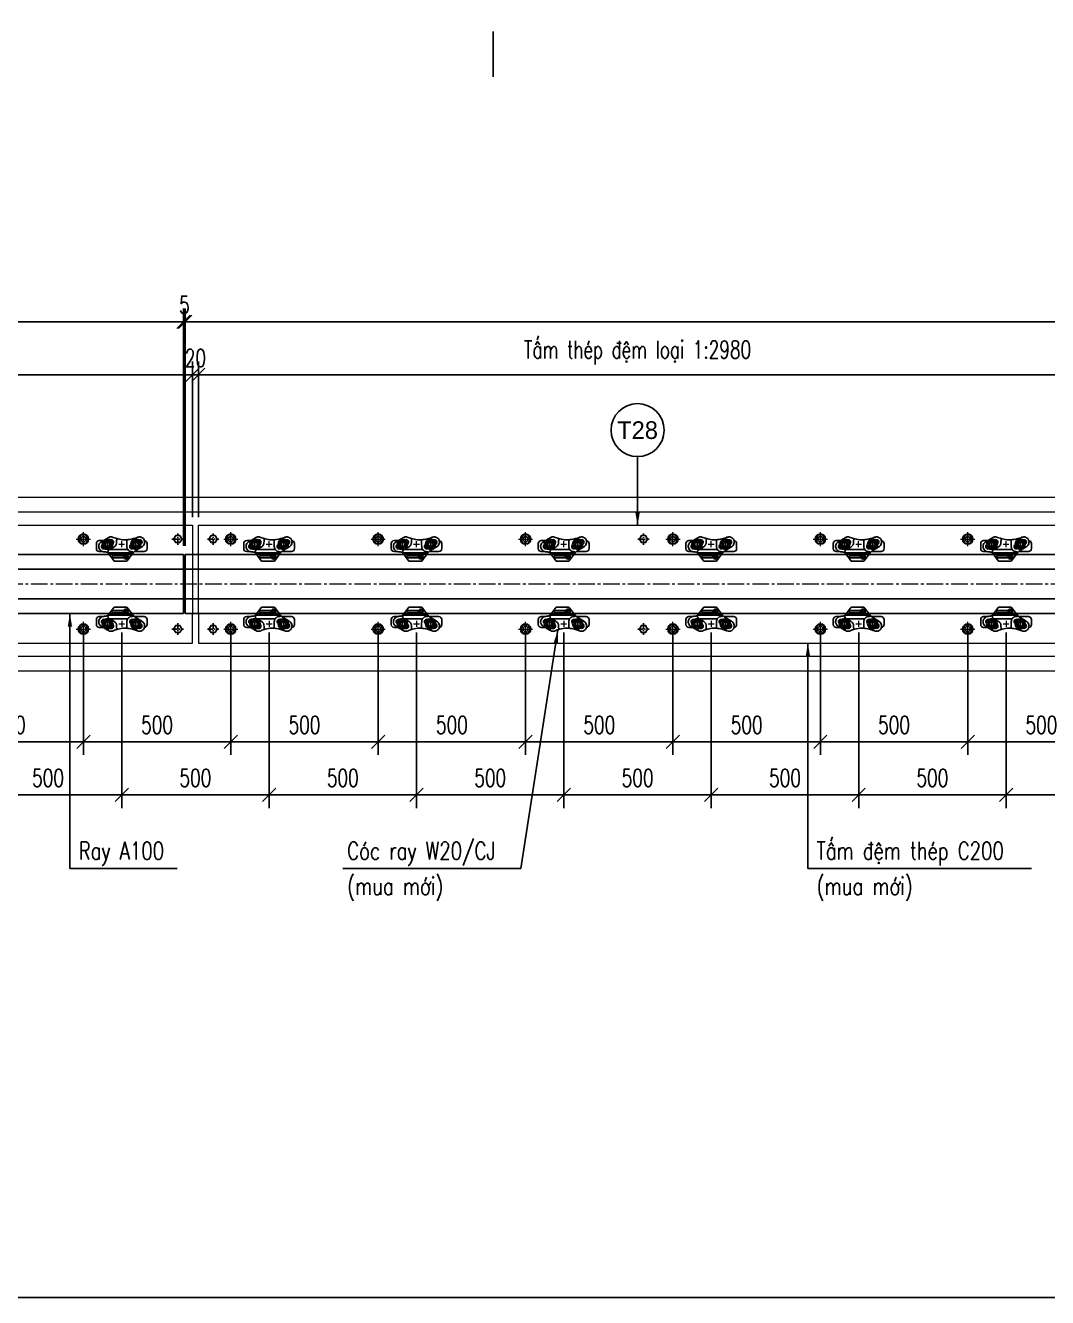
# Model space of a CAD drawing. Header units: millimetres. Extents: x 105795 to 260623, y -660711 to -234400.
# Drawn here: x 215978 to 219445, y -321277 to -316960 of the extents above; entities that cross this region are included whole.
import ezdxf
from ezdxf.enums import TextEntityAlignment as Align

# ---------------------------------------------------------------- set-up
doc = ezdxf.new("R2010")
doc.units = ezdxf.units.MM
doc.header["$LTSCALE"] = 150
doc.header["$MEASUREMENT"] = 0
doc.linetypes.add('CENTER', pattern=[2, 1.25, -0.25, 0.25, -0.25])
doc.linetypes.add('CENTER2', pattern=[1.125, 0.75, -0.125, 0.125, -0.125])
doc.layers.get('Defpoints').update_dxf_attribs({"color": 255})
for name, color, linetype in [('Bulong chinh cao do', 7, 'Continuous'), ('GhichuLytrinh', 2, 'Continuous'), ('PART', 3, 'Continuous'), ('Ray moi', 1, 'Continuous'), ('T-Dim', 8, 'Continuous'), ('T-Hatch', 8, 'Continuous'), ('T-Thay', 3, 'Continuous'), ('T-Truc', 13, 'CENTER2'), ('Tam thep dem', 2, 'Continuous'), ('TEXT', 4, 'Continuous')]:
    doc.layers.add(name, color=color, linetype=linetype)
doc.styles.add('HOA', font='VHAVAN.TTF', dxfattribs={"width": 0.85})
doc.styles.add('THUONG', font='vnsimple.shx', dxfattribs={"width": 0.75})
doc.styles.add('vnsimple', font='vnsimple.shx', dxfattribs={"width": 0.7})
doc.dimstyles.new('30L', dxfattribs={"dimscale": 300, "dimtxt": 0.2, "dimasz": 0.15, "dimexe": 0.15, "dimexo": 0.1, "dimgap": 0.09, "dimtad": 1, "dimdsep": 46, "dimtxsty": 'vnsimple', "dimblk": 'OBLIQUE', "dimcen": 0.09, "dimdle": 0.1, "dimclrd": 256, "dimclre": 256, "dimclrt": 3, "dimadec": 0, "dimazin": 0, "dimtfac": 1, "dimtix": 1, "dimtmove": 1, "dimatfit": 3, "dimfxl": 1, "dimtolj": 1, "dimtzin": 0, "dimarcsym": 0})

# ---------------------------------------------------------------- blocks, each defined once
blk = doc.blocks.new('Bulong M16 chinh cao do')
at = {"layer": 'Bulong chinh cao do', "lineweight": -3}
blk.add_lwpolyline([(-13.9, 0), (-6.9, -12), (6.9, -12), (13.9, 0), (6.9, 12), (-6.9, 12)], close=True, dxfattribs=at)
at = {"layer": 'T-Truc', "color": 250, "linetype": 'CENTER', "lineweight": -3, "ltscale": 0.1}
for p, q in [((-19.4, 0), (19.4, 0)), ((0, -19.4), (0, 19.4))]:
    blk.add_line(p, q, dxfattribs=at)
blk = doc.blocks.new('BU LONG')
at = {"layer": 'PART', "color": 2, "linetype": 'ByBlock', "lineweight": 9, "ltscale": 0.1}
for p, q in [((587063.7, -184968.2), (587063.7, -184920.2)), ((587039.7, -184944.2), (587087.7, -184944.2))]:
    blk.add_line(p, q, dxfattribs=at)
at = {"layer": 'PART', "color": 8, "linetype": 'Continuous'}
blk.add_lwpolyline([(587055.4, -184929.8), (587047.1, -184944.2), (587055.4, -184958.6), (587072.1, -184958.6), (587080.4, -184944.2), (587072.1, -184929.8)], close=True, dxfattribs=at)
at = {"layer": 'PART', "color": 2, "linetype": 'Continuous'}
for radius in [17.6, 8.8]:
    blk.add_circle((587063.7, -184944.2), radius, dxfattribs=at)
blk = doc.blocks.new('coc1')
at = {"layer": 'T-Dim', "color": 250}
for p, q in [((252126.1, -30948.7), (252141.5, -30948.7)), ((252151.5, -30976.2), (252151.5, -31038.5)), ((252171.9, -30984.6), (252171.2, -30984.6)), ((252171.2, -30984.6), (252171.3, -30985.4)), ((252172.9, -31027.2), (252172.9, -30993.4)), ((252174.9, -30991.4), (252177.5, -30991.4)), ((252177.5, -30983), (252175.9, -30983)), ((252175.9, -30983), (252175.9, -30984.6)), ((252175.9, -30985.9), (252175.9, -30987.5)), ((252177.5, -30987.5), (252175.9, -30987.5)), ((252177.8, -30983.6), (252177.8, -30984.6)), ((252177.8, -30986.9), (252177.8, -30985.9)), ((252178.3, -30984.6), (252178.4, -30984.6)), ((252179.5, -30993.4), (252179.5, -31027.2)), ((252181.8, -30986.4), (252181.8, -30984)), ((252174.9, -31029.2), (252177.5, -31029.2)), ((252126.3, -31045.1), (252141.7, -31045.1))]:
    blk.add_line(p, q, dxfattribs=at)
at = {"layer": 'T-Dim', "color": 8}
for p, q in [((252148.7, -30911), (252131.7, -30911)), ((252158.7, -30953.7), (252158.7, -30921)), ((252163.3, -30958.5), (252191, -30979.2)), ((252191, -30979.2), (252191, -31022.5)), ((252191, -31022.5), (252163.3, -31043.3)), ((252121.7, -31059.7), (252121.7, -31073)), ((252158.7, -31073), (252158.7, -31062.1)), ((252131.7, -31083), (252148.7, -31083))]:
    blk.add_line(p, q, dxfattribs=at)
at = {"layer": 'T-Dim', "color": 250}
for points in [[(252147.6, -30948.5), (252140.6, -30936.7), (252126.7, -30936.8), (252120, -30948.9), (252127.1, -30960.8), (252140.9, -30960.6)], [(252147.9, -31044.8), (252140.8, -31033), (252127, -31033.1), (252120.2, -31045.2), (252127.3, -31057.1), (252141.1, -31056.9)]]:
    blk.add_lwpolyline(points, close=True, dxfattribs=at)
blk.add_lwpolyline([(252172.3, -30985.9), (252171.8, -30985.9, -0.402189), (252171.3, -30985.4, -0.402189)], format="xyb", dxfattribs=at)
for points in [[(252171.8, -30984.6), (252171.9, -30984.6)], [(252178.3, -30985.9), (252172.3, -30985.9)], [(252174.6, -30984.6), (252178.3, -30984.6)], [(252178.1, -30984.6), (252179.1, -30984.6)], [(252179.1, -30985.9), (252178.3, -30985.9)]]:
    blk.add_lwpolyline(points, dxfattribs=at)
for centre, radius in [((252133.8, -30949.1), 17.5), ((252133.8, -30948.7), 12), ((252133.8, -30948.7), 8.21), ((252133.8, -30948.7), 7.72), ((252176.2, -30982.5), 7.99), ((252134, -31045.1), 17.7), ((252134, -31045.1), 12), ((252134, -31045.1), 8.58), ((252134, -31045.1), 7.72)]:
    blk.add_circle(centre, radius, dxfattribs=at)
for centre, radius, start, end in [((252126.7, -30936.2), 8.21, 33.8579, 204.33), ((252141.3, -30961.6), 8.21, 217.2187, 24.4659), ((252174.7, -30980.6), 4.86, 309.8531, 235.0368), ((252174.6, -30981), 3.55, 325.9393, 270.8947), ((252174.9, -30993.4), 2, 90, 180), ((252177.5, -30993.4), 2, 0, 90), ((252178.6, -30983.1), 1.56, 288.3305, 324.0231), ((252179, -30987), 1.05, 31.2028, 83.0416), ((252180.9, -30985.2), 1.54, 51.5074, 129.6961), ((252180.9, -30985.2), 1.54, 230.3039, 308.4926), ((252126.6, -31033), 8.58, 40.2477, 202.8953), ((252174.9, -31027.2), 2, 180, 270), ((252177.5, -31027.2), 2, 270, 0), ((252126.6, -31033), 8.58, 243.5906, 244.2653), ((252141.2, -31057), 8.58, 221.8793, 20.5324), ((252141.2, -31057), 8.58, 61.7402, 62.4743)]:
    blk.add_arc(centre, radius, start, end, dxfattribs=at)
at = {"layer": 'T-Dim', "color": 8}
for centre, radius, start, end in [((252131.7, -30921), 10, 90, 172.7502), ((252148.7, -30921), 10, 0, 90), ((252126.6, -31033), 8.58, 358.8777, 359.7675), ((252131.7, -31073), 10, 180, 270), ((252141.2, -31057), 8.58, 179.9374, 180.02), ((252148.7, -31073), 10, 270, 0)]:
    blk.add_arc(centre, radius, start, end, dxfattribs=at)
blk.add_open_spline([(252163.3, -30958.5), (252160.5, -30956.2), (252157.4, -30952.2), (252153.2, -30944.9), (252142, -30926.5), (252136.6, -30921.3), (252129, -30918.9), (252122.3, -30919.2), (252116.3, -30921.6), (252113.2, -30924.9), (252109.9, -30930.5), (252108.9, -30934.1), (252109, -30939.9), (252111.7, -30947.5), (252113.9, -30953.5), (252116, -30959.9), (252117.8, -30970.7), (252118.9, -30980.9), (252119.3, -30990.5), (252118.4, -30998.7), (252116, -31010.1), (252113.9, -31017.1), (252110.2, -31026.3), (252108.6, -31031.1), (252108.6, -31036), (252110, -31039.8), (252119.9, -31056.7), (252121.7, -31059.6), (252124.1, -31064.1), (252128.6, -31071), (252134.1, -31073.9), (252138.8, -31075.4), (252144.9, -31075), (252151.5, -31072.3), (252157.7, -31065.7), (252158.7, -31062.5), (252159.6, -31055.9), (252160.3, -31048.8), (252161.8, -31045.5), (252162.5, -31044.1), (252163.3, -31043.3)], degree=3, knots=[0.587392, 0.587392, 0.587392, 0.587392, 1, 2, 3, 4, 5, 6, 7, 8, 9, 10, 11, 12, 13, 14, 15, 16, 17, 18, 19, 20, 21, 22, 23, 24, 25, 26, 27, 28, 29, 30, 31, 32, 33, 34, 35, 36, 37, 37.680973, 37.680973, 37.680973, 37.680973], dxfattribs=at)
at = {"layer": 'T-Dim', "color": 250}
for points in [[(252163.2, -31042.6), (252163.2, -31038.2), (252163.3, -31005.4), (252163.3, -30985.6), (252163.2, -30962.7), (252163.3, -30959.6), (252163.1, -30959.1), (252162.1, -30958.4), (252161, -30958.3), (252159.8, -30958.4), (252159.3, -30959.4), (252159.2, -30961.2), (252159, -30964), (252158.6, -30966.7), (252158.2, -30968.6), (252157, -30970.9), (252154.7, -30973.5), (252151.8, -30976), (252149.7, -30977.4), (252146.7, -30978.8), (252142.9, -30979.4), (252130.9, -30979.5), (252124.3, -30979.6), (252121.3, -30979.6), (252118.7, -30979.8)], [(252177.8, -30983.6), (252177.8, -30983.2), (252177.7, -30983), (252177.5, -30983)], [(252177.8, -30986.9), (252177.8, -30987.3), (252177.7, -30987.5), (252177.5, -30987.5)], [(252163.2, -31042.6), (252161.8, -31043.7), (252159.6, -31043.5), (252155.8, -31043.3), (252153.2, -31041), (252149.8, -31036.1), (252145.1, -31027.2), (252143.6, -31024.1), (252141.4, -31020.8), (252138.9, -31018.5), (252135.8, -31016.1), (252132.8, -31014.9), (252130.3, -31014.2), (252119.9, -31014.1), (252117.4, -31014.1), (252115.3, -31012.2)]]:
    blk.add_open_spline(points, degree=3, dxfattribs=at)
at = {"layer": 'T-Truc', "color": 250, "lineweight": 9, "ltscale": 30}
for p, q in [((252134, -31007), (252134, -30987)), ((252144, -30997), (252124, -30997))]:
    blk.add_line(p, q, dxfattribs=at)
blk = doc.blocks.new('mnmnbvmnbvmnbmnbbn')
at = {"layer": 'Tam thep dem', "lineweight": 9, "ltscale": 0.5}
for points in [[(0, -300), (0, 0), (2980, 0), (2980, -300)], [(0, -300), (0, -400), (2980, -400), (2980, -300)]]:
    blk.add_lwpolyline(points, dxfattribs=at)
at = {"layer": 'Bulong chinh cao do', "linetype": 'Continuous'}
for p in [(50, -47.5), (1510, -47.5), (2930, -47.5)]:
    blk.add_blockref('Bulong M16 chinh cao do', p, dxfattribs=at)
at = {"layer": 'Bulong chinh cao do', "linetype": 'Continuous', "xscale": -1, "rotation": 180}
for p in [(50, -352.5), (1510, -352.5), (2930, -352.5)]:
    blk.add_blockref('Bulong M16 chinh cao do', p, dxfattribs=at)
at = {"layer": 'PART', "linetype": 'Continuous'}
for p in [(-586953.7, 184896.7), (-586453.7, 184896.7), (-585953.7, 184896.7), (-585453.7, 184896.7), (-584953.7, 184896.7), (-584453.7, 184896.7), (-586953.7, 184591.7), (-586453.7, 184591.7), (-585953.7, 184591.7), (-585453.7, 184591.7), (-584953.7, 184591.7), (-584453.7, 184591.7)]:
    blk.add_blockref('BU LONG', p, dxfattribs=at)
at = {"layer": 'T-Dim', "rotation": 270}
for p in [(31237, 252069), (31737, 252069), (32236.3, 252069, 616), (32737, 252069), (33237, 252069), (33737, 252069)]:
    blk.add_blockref('coc1', p, dxfattribs=at)
at = {"layer": 'T-Dim', "xscale": -1, "rotation": 270}
for p in [(31237, -252469), (31737, -252469), (32236.3, -252469, 616), (32737, -252469), (33237, -252469), (33737, -252469)]:
    blk.add_blockref('coc1', p, dxfattribs=at)
blk = doc.blocks.new('_Oblique')
at = {"color": 0, "linetype": 'ByBlock', "lineweight": -2}
blk.add_line((-0.5, -0.5), (0.5, 0.5), dxfattribs=at)
blk = doc.blocks.new('*D952')
at = {"layer": 'Defpoints', "color": 0, "linetype": 'Continuous', "transparency": 16777216}
for p in [(215674.5, -318996.9), (216174.5, -318996.9), (216174.5, -319390.9)]:
    blk.add_point(p, dxfattribs=at)
at = {"layer": 'T-Dim', "linetype": 'Continuous', "lineweight": -2, "transparency": 16777216}
for p, q in [((215674.5, -319026.9), (215674.5, -319435.9)), ((216174.5, -319026.9), (216174.5, -319435.9)), ((215644.5, -319390.9), (216204.5, -319390.9))]:
    blk.add_line(p, q, dxfattribs=at)
at = {"layer": 'T-Dim', "linetype": 'Continuous', "lineweight": -2, "transparency": 16777216, "xscale": 45, "yscale": 45, "zscale": 45, "rotation": 180}
blk.add_blockref('_Oblique', (215674.5, -319390.9), dxfattribs=at)
at = {"layer": 'T-Dim', "linetype": 'Continuous', "lineweight": -2, "transparency": 16777216, "xscale": 45, "yscale": 45, "zscale": 45}
blk.add_blockref('_Oblique', (216174.5, -319390.9), dxfattribs=at)
at = {"layer": 'T-Dim', "color": 3, "linetype": 'Continuous', "transparency": 16777216, "insert": (215924.5, -319333.9), "char_height": 60, "attachment_point": 5, "style": 'vnsimple'}
blk.add_mtext('\\A1;500', dxfattribs=at)
blk = doc.blocks.new('*D953')
at = {"layer": 'Defpoints', "color": 0, "linetype": 'Continuous', "transparency": 16777216}
for p in [(215804.5, -318990.7), (216304.5, -318990.7), (215804.5, -319570.9)]:
    blk.add_point(p, dxfattribs=at)
at = {"layer": 'T-Dim', "linetype": 'Continuous', "lineweight": -2, "transparency": 16777216}
for p, q in [((215804.5, -319020.7), (215804.5, -319615.9)), ((216304.5, -319020.7), (216304.5, -319615.9)), ((216334.5, -319570.9), (215774.5, -319570.9))]:
    blk.add_line(p, q, dxfattribs=at)
at = {"layer": 'T-Dim', "linetype": 'Continuous', "lineweight": -2, "transparency": 16777216, "xscale": 45, "yscale": 45, "zscale": 45, "rotation": 180}
blk.add_blockref('_Oblique', (215804.5, -319570.9), dxfattribs=at)
at = {"layer": 'T-Dim', "linetype": 'Continuous', "lineweight": -2, "transparency": 16777216, "xscale": 45, "yscale": 45, "zscale": 45}
blk.add_blockref('_Oblique', (216304.5, -319570.9), dxfattribs=at)
at = {"layer": 'T-Dim', "color": 3, "linetype": 'Continuous', "transparency": 16777216, "insert": (216054.5, -319513.9), "char_height": 60, "attachment_point": 5, "style": 'vnsimple'}
blk.add_mtext('\\A1;500', dxfattribs=at)
blk = doc.blocks.new('*D954')
at = {"layer": 'Defpoints', "color": 0, "linetype": 'Continuous', "transparency": 16777216}
for p in [(216174.5, -318996.9), (216674.5, -318996.9), (216674.5, -319390.9)]:
    blk.add_point(p, dxfattribs=at)
at = {"layer": 'T-Dim', "linetype": 'Continuous', "lineweight": -2, "transparency": 16777216}
for p, q in [((216174.5, -319026.9), (216174.5, -319435.9)), ((216674.5, -319026.9), (216674.5, -319435.9)), ((216144.5, -319390.9), (216704.5, -319390.9))]:
    blk.add_line(p, q, dxfattribs=at)
at = {"layer": 'T-Dim', "linetype": 'Continuous', "lineweight": -2, "transparency": 16777216, "xscale": 45, "yscale": 45, "zscale": 45, "rotation": 180}
blk.add_blockref('_Oblique', (216174.5, -319390.9), dxfattribs=at)
at = {"layer": 'T-Dim', "linetype": 'Continuous', "lineweight": -2, "transparency": 16777216, "xscale": 45, "yscale": 45, "zscale": 45}
blk.add_blockref('_Oblique', (216674.5, -319390.9), dxfattribs=at)
at = {"layer": 'T-Dim', "color": 3, "linetype": 'Continuous', "transparency": 16777216, "insert": (216424.5, -319333.9), "char_height": 60, "attachment_point": 5, "style": 'vnsimple'}
blk.add_mtext('\\A1;500', dxfattribs=at)
blk = doc.blocks.new('*D955')
at = {"layer": 'Defpoints', "color": 0, "linetype": 'Continuous', "transparency": 16777216}
for p in [(216304.5, -318990.7), (216804.5, -318990.7), (216304.5, -319570.9)]:
    blk.add_point(p, dxfattribs=at)
at = {"layer": 'T-Dim', "linetype": 'Continuous', "lineweight": -2, "transparency": 16777216}
for p, q in [((216304.5, -319020.7), (216304.5, -319615.9)), ((216804.5, -319020.7), (216804.5, -319615.9)), ((216834.5, -319570.9), (216274.5, -319570.9))]:
    blk.add_line(p, q, dxfattribs=at)
at = {"layer": 'T-Dim', "linetype": 'Continuous', "lineweight": -2, "transparency": 16777216, "xscale": 45, "yscale": 45, "zscale": 45, "rotation": 180}
blk.add_blockref('_Oblique', (216304.5, -319570.9), dxfattribs=at)
at = {"layer": 'T-Dim', "linetype": 'Continuous', "lineweight": -2, "transparency": 16777216, "xscale": 45, "yscale": 45, "zscale": 45}
blk.add_blockref('_Oblique', (216804.5, -319570.9), dxfattribs=at)
at = {"layer": 'T-Dim', "color": 3, "linetype": 'Continuous', "transparency": 16777216, "insert": (216554.5, -319513.9), "char_height": 60, "attachment_point": 5, "style": 'vnsimple'}
blk.add_mtext('\\A1;500', dxfattribs=at)
blk = doc.blocks.new('*D956')
at = {"layer": 'Defpoints', "color": 0, "linetype": 'Continuous', "transparency": 16777216}
for p in [(216674.5, -318996.9), (217174.5, -318996.9), (217174.5, -319390.9)]:
    blk.add_point(p, dxfattribs=at)
at = {"layer": 'T-Dim', "linetype": 'Continuous', "lineweight": -2, "transparency": 16777216}
for p, q in [((216674.5, -319026.9), (216674.5, -319435.9)), ((217174.5, -319026.9), (217174.5, -319435.9)), ((216644.5, -319390.9), (217204.5, -319390.9))]:
    blk.add_line(p, q, dxfattribs=at)
at = {"layer": 'T-Dim', "linetype": 'Continuous', "lineweight": -2, "transparency": 16777216, "xscale": 45, "yscale": 45, "zscale": 45, "rotation": 180}
blk.add_blockref('_Oblique', (216674.5, -319390.9), dxfattribs=at)
at = {"layer": 'T-Dim', "linetype": 'Continuous', "lineweight": -2, "transparency": 16777216, "xscale": 45, "yscale": 45, "zscale": 45}
blk.add_blockref('_Oblique', (217174.5, -319390.9), dxfattribs=at)
at = {"layer": 'T-Dim', "color": 3, "linetype": 'Continuous', "transparency": 16777216, "insert": (216924.5, -319333.9), "char_height": 60, "attachment_point": 5, "style": 'vnsimple'}
blk.add_mtext('\\A1;500', dxfattribs=at)
blk = doc.blocks.new('*D957')
at = {"layer": 'Defpoints', "color": 0, "linetype": 'Continuous', "transparency": 16777216}
for p in [(216804.5, -318990.7), (217304.5, -318990.7), (216804.5, -319570.9)]:
    blk.add_point(p, dxfattribs=at)
at = {"layer": 'T-Dim', "linetype": 'Continuous', "lineweight": -2, "transparency": 16777216}
for p, q in [((216804.5, -319020.7), (216804.5, -319615.9)), ((217304.5, -319020.7), (217304.5, -319615.9)), ((217334.5, -319570.9), (216774.5, -319570.9))]:
    blk.add_line(p, q, dxfattribs=at)
at = {"layer": 'T-Dim', "linetype": 'Continuous', "lineweight": -2, "transparency": 16777216, "xscale": 45, "yscale": 45, "zscale": 45, "rotation": 180}
blk.add_blockref('_Oblique', (216804.5, -319570.9), dxfattribs=at)
at = {"layer": 'T-Dim', "linetype": 'Continuous', "lineweight": -2, "transparency": 16777216, "xscale": 45, "yscale": 45, "zscale": 45}
blk.add_blockref('_Oblique', (217304.5, -319570.9), dxfattribs=at)
at = {"layer": 'T-Dim', "color": 3, "linetype": 'Continuous', "transparency": 16777216, "insert": (217054.5, -319513.9), "char_height": 60, "attachment_point": 5, "style": 'vnsimple'}
blk.add_mtext('\\A1;500', dxfattribs=at)
blk = doc.blocks.new('*D958')
at = {"layer": 'Defpoints', "color": 0, "linetype": 'Continuous', "transparency": 16777216}
for p in [(217174.5, -318996.9), (217674.5, -318996.9), (217674.5, -319390.9)]:
    blk.add_point(p, dxfattribs=at)
at = {"layer": 'T-Dim', "linetype": 'Continuous', "lineweight": -2, "transparency": 16777216}
for p, q in [((217174.5, -319026.9), (217174.5, -319435.9)), ((217674.5, -319026.9), (217674.5, -319435.9)), ((217144.5, -319390.9), (217704.5, -319390.9))]:
    blk.add_line(p, q, dxfattribs=at)
at = {"layer": 'T-Dim', "linetype": 'Continuous', "lineweight": -2, "transparency": 16777216, "xscale": 45, "yscale": 45, "zscale": 45, "rotation": 180}
blk.add_blockref('_Oblique', (217174.5, -319390.9), dxfattribs=at)
at = {"layer": 'T-Dim', "linetype": 'Continuous', "lineweight": -2, "transparency": 16777216, "xscale": 45, "yscale": 45, "zscale": 45}
blk.add_blockref('_Oblique', (217674.5, -319390.9), dxfattribs=at)
at = {"layer": 'T-Dim', "color": 3, "linetype": 'Continuous', "transparency": 16777216, "insert": (217424.5, -319333.9), "char_height": 60, "attachment_point": 5, "style": 'vnsimple'}
blk.add_mtext('\\A1;500', dxfattribs=at)
blk = doc.blocks.new('*D959')
at = {"layer": 'Defpoints', "color": 0, "linetype": 'Continuous', "transparency": 16777216}
for p in [(217304.5, -318990.7), (217804.5, -318990.7), (217304.5, -319570.9)]:
    blk.add_point(p, dxfattribs=at)
at = {"layer": 'T-Dim', "linetype": 'Continuous', "lineweight": -2, "transparency": 16777216}
for p, q in [((217304.5, -319020.7), (217304.5, -319615.9)), ((217804.5, -319020.7), (217804.5, -319615.9)), ((217834.5, -319570.9), (217274.5, -319570.9))]:
    blk.add_line(p, q, dxfattribs=at)
at = {"layer": 'T-Dim', "linetype": 'Continuous', "lineweight": -2, "transparency": 16777216, "xscale": 45, "yscale": 45, "zscale": 45, "rotation": 180}
blk.add_blockref('_Oblique', (217304.5, -319570.9), dxfattribs=at)
at = {"layer": 'T-Dim', "linetype": 'Continuous', "lineweight": -2, "transparency": 16777216, "xscale": 45, "yscale": 45, "zscale": 45}
blk.add_blockref('_Oblique', (217804.5, -319570.9), dxfattribs=at)
at = {"layer": 'T-Dim', "color": 3, "linetype": 'Continuous', "transparency": 16777216, "insert": (217554.5, -319513.9), "char_height": 60, "attachment_point": 5, "style": 'vnsimple'}
blk.add_mtext('\\A1;500', dxfattribs=at)
blk = doc.blocks.new('*D930')
at = {"layer": 'Defpoints', "color": 0, "linetype": 'Continuous', "transparency": 16777216}
for p in [(217674.5, -318996.9), (218174.5, -318996.9), (218174.5, -319390.9)]:
    blk.add_point(p, dxfattribs=at)
at = {"layer": 'T-Dim', "linetype": 'Continuous', "lineweight": -2, "transparency": 16777216}
for p, q in [((217674.5, -319026.9), (217674.5, -319435.9)), ((218174.5, -319026.9), (218174.5, -319435.9)), ((217644.5, -319390.9), (218204.5, -319390.9))]:
    blk.add_line(p, q, dxfattribs=at)
at = {"layer": 'T-Dim', "linetype": 'Continuous', "lineweight": -2, "transparency": 16777216, "xscale": 45, "yscale": 45, "zscale": 45, "rotation": 180}
blk.add_blockref('_Oblique', (217674.5, -319390.9), dxfattribs=at)
at = {"layer": 'T-Dim', "linetype": 'Continuous', "lineweight": -2, "transparency": 16777216, "xscale": 45, "yscale": 45, "zscale": 45}
blk.add_blockref('_Oblique', (218174.5, -319390.9), dxfattribs=at)
at = {"layer": 'T-Dim', "color": 3, "linetype": 'Continuous', "transparency": 16777216, "insert": (217924.5, -319333.9), "char_height": 60, "attachment_point": 5, "style": 'vnsimple'}
blk.add_mtext('\\A1;500', dxfattribs=at)
blk = doc.blocks.new('*D931')
at = {"layer": 'Defpoints', "color": 0, "linetype": 'Continuous', "transparency": 16777216}
for p in [(217804.5, -318990.7), (218304.5, -318990.7), (217804.5, -319570.9)]:
    blk.add_point(p, dxfattribs=at)
at = {"layer": 'T-Dim', "linetype": 'Continuous', "lineweight": -2, "transparency": 16777216}
for p, q in [((217804.5, -319020.7), (217804.5, -319615.9)), ((218304.5, -319020.7), (218304.5, -319615.9)), ((218334.5, -319570.9), (217774.5, -319570.9))]:
    blk.add_line(p, q, dxfattribs=at)
at = {"layer": 'T-Dim', "linetype": 'Continuous', "lineweight": -2, "transparency": 16777216, "xscale": 45, "yscale": 45, "zscale": 45, "rotation": 180}
blk.add_blockref('_Oblique', (217804.5, -319570.9), dxfattribs=at)
at = {"layer": 'T-Dim', "linetype": 'Continuous', "lineweight": -2, "transparency": 16777216, "xscale": 45, "yscale": 45, "zscale": 45}
blk.add_blockref('_Oblique', (218304.5, -319570.9), dxfattribs=at)
at = {"layer": 'T-Dim', "color": 3, "linetype": 'Continuous', "transparency": 16777216, "insert": (218054.5, -319513.9), "char_height": 60, "attachment_point": 5, "style": 'vnsimple'}
blk.add_mtext('\\A1;500', dxfattribs=at)
blk = doc.blocks.new('*D932')
at = {"layer": 'Defpoints', "color": 0, "linetype": 'Continuous', "transparency": 16777216}
for p in [(218174.5, -318996.9), (218674.5, -318996.9), (218674.5, -319390.9)]:
    blk.add_point(p, dxfattribs=at)
at = {"layer": 'T-Dim', "linetype": 'Continuous', "lineweight": -2, "transparency": 16777216}
for p, q in [((218174.5, -319026.9), (218174.5, -319435.9)), ((218674.5, -319026.9), (218674.5, -319435.9)), ((218144.5, -319390.9), (218704.5, -319390.9))]:
    blk.add_line(p, q, dxfattribs=at)
at = {"layer": 'T-Dim', "linetype": 'Continuous', "lineweight": -2, "transparency": 16777216, "xscale": 45, "yscale": 45, "zscale": 45, "rotation": 180}
blk.add_blockref('_Oblique', (218174.5, -319390.9), dxfattribs=at)
at = {"layer": 'T-Dim', "linetype": 'Continuous', "lineweight": -2, "transparency": 16777216, "xscale": 45, "yscale": 45, "zscale": 45}
blk.add_blockref('_Oblique', (218674.5, -319390.9), dxfattribs=at)
at = {"layer": 'T-Dim', "color": 3, "linetype": 'Continuous', "transparency": 16777216, "insert": (218424.5, -319333.9), "char_height": 60, "attachment_point": 5, "style": 'vnsimple'}
blk.add_mtext('\\A1;500', dxfattribs=at)
blk = doc.blocks.new('*D933')
at = {"layer": 'Defpoints', "color": 0, "linetype": 'Continuous', "transparency": 16777216}
for p in [(218304.5, -318990.7), (218804.5, -318990.7), (218304.5, -319570.9)]:
    blk.add_point(p, dxfattribs=at)
at = {"layer": 'T-Dim', "linetype": 'Continuous', "lineweight": -2, "transparency": 16777216}
for p, q in [((218304.5, -319020.7), (218304.5, -319615.9)), ((218804.5, -319020.7), (218804.5, -319615.9)), ((218834.5, -319570.9), (218274.5, -319570.9))]:
    blk.add_line(p, q, dxfattribs=at)
at = {"layer": 'T-Dim', "linetype": 'Continuous', "lineweight": -2, "transparency": 16777216, "xscale": 45, "yscale": 45, "zscale": 45, "rotation": 180}
blk.add_blockref('_Oblique', (218304.5, -319570.9), dxfattribs=at)
at = {"layer": 'T-Dim', "linetype": 'Continuous', "lineweight": -2, "transparency": 16777216, "xscale": 45, "yscale": 45, "zscale": 45}
blk.add_blockref('_Oblique', (218804.5, -319570.9), dxfattribs=at)
at = {"layer": 'T-Dim', "color": 3, "linetype": 'Continuous', "transparency": 16777216, "insert": (218554.5, -319513.9), "char_height": 60, "attachment_point": 5, "style": 'vnsimple'}
blk.add_mtext('\\A1;500', dxfattribs=at)
blk = doc.blocks.new('*D934')
at = {"layer": 'Defpoints', "color": 0, "linetype": 'Continuous', "transparency": 16777216}
for p in [(218674.5, -318996.9), (219174.5, -318996.9), (219174.5, -319390.9)]:
    blk.add_point(p, dxfattribs=at)
at = {"layer": 'T-Dim', "linetype": 'Continuous', "lineweight": -2, "transparency": 16777216}
for p, q in [((218674.5, -319026.9), (218674.5, -319435.9)), ((219174.5, -319026.9), (219174.5, -319435.9)), ((218644.5, -319390.9), (219204.5, -319390.9))]:
    blk.add_line(p, q, dxfattribs=at)
at = {"layer": 'T-Dim', "linetype": 'Continuous', "lineweight": -2, "transparency": 16777216, "xscale": 45, "yscale": 45, "zscale": 45, "rotation": 180}
blk.add_blockref('_Oblique', (218674.5, -319390.9), dxfattribs=at)
at = {"layer": 'T-Dim', "linetype": 'Continuous', "lineweight": -2, "transparency": 16777216, "xscale": 45, "yscale": 45, "zscale": 45}
blk.add_blockref('_Oblique', (219174.5, -319390.9), dxfattribs=at)
at = {"layer": 'T-Dim', "color": 3, "linetype": 'Continuous', "transparency": 16777216, "insert": (218924.5, -319333.9), "char_height": 60, "attachment_point": 5, "style": 'vnsimple'}
blk.add_mtext('\\A1;500', dxfattribs=at)
blk = doc.blocks.new('*D935')
at = {"layer": 'Defpoints', "color": 0, "linetype": 'Continuous', "transparency": 16777216}
for p in [(218804.5, -318990.7), (219304.5, -318990.7), (218804.5, -319570.9)]:
    blk.add_point(p, dxfattribs=at)
at = {"layer": 'T-Dim', "linetype": 'Continuous', "lineweight": -2, "transparency": 16777216}
for p, q in [((218804.5, -319020.7), (218804.5, -319615.9)), ((219304.5, -319020.7), (219304.5, -319615.9)), ((219334.5, -319570.9), (218774.5, -319570.9))]:
    blk.add_line(p, q, dxfattribs=at)
at = {"layer": 'T-Dim', "linetype": 'Continuous', "lineweight": -2, "transparency": 16777216, "xscale": 45, "yscale": 45, "zscale": 45, "rotation": 180}
blk.add_blockref('_Oblique', (218804.5, -319570.9), dxfattribs=at)
at = {"layer": 'T-Dim', "linetype": 'Continuous', "lineweight": -2, "transparency": 16777216, "xscale": 45, "yscale": 45, "zscale": 45}
blk.add_blockref('_Oblique', (219304.5, -319570.9), dxfattribs=at)
at = {"layer": 'T-Dim', "color": 3, "linetype": 'Continuous', "transparency": 16777216, "insert": (219054.5, -319513.9), "char_height": 60, "attachment_point": 5, "style": 'vnsimple'}
blk.add_mtext('\\A1;500', dxfattribs=at)
blk = doc.blocks.new('*D936')
at = {"layer": 'Defpoints', "color": 0, "linetype": 'Continuous', "transparency": 16777216}
for p in [(219174.5, -318996.9), (219674.5, -318996.9), (219674.5, -319390.9)]:
    blk.add_point(p, dxfattribs=at)
at = {"layer": 'T-Dim', "linetype": 'Continuous', "lineweight": -2, "transparency": 16777216}
for p, q in [((219174.5, -319026.9), (219174.5, -319435.9)), ((219674.5, -319026.9), (219674.5, -319435.9)), ((219144.5, -319390.9), (219704.5, -319390.9))]:
    blk.add_line(p, q, dxfattribs=at)
at = {"layer": 'T-Dim', "linetype": 'Continuous', "lineweight": -2, "transparency": 16777216, "xscale": 45, "yscale": 45, "zscale": 45, "rotation": 180}
blk.add_blockref('_Oblique', (219174.5, -319390.9), dxfattribs=at)
at = {"layer": 'T-Dim', "linetype": 'Continuous', "lineweight": -2, "transparency": 16777216, "xscale": 45, "yscale": 45, "zscale": 45}
blk.add_blockref('_Oblique', (219674.5, -319390.9), dxfattribs=at)
at = {"layer": 'T-Dim', "color": 3, "linetype": 'Continuous', "transparency": 16777216, "insert": (219424.5, -319333.9), "char_height": 60, "attachment_point": 5, "style": 'vnsimple'}
blk.add_mtext('\\A1;500', dxfattribs=at)
blk = doc.blocks.new('*D937')
at = {"layer": 'Defpoints', "color": 0, "linetype": 'Continuous', "transparency": 16777216}
for p in [(219304.5, -318990.7), (219804.5, -318990.7), (219304.5, -319570.9)]:
    blk.add_point(p, dxfattribs=at)
at = {"layer": 'T-Dim', "linetype": 'Continuous', "lineweight": -2, "transparency": 16777216}
for p, q in [((219304.5, -319020.7), (219304.5, -319615.9)), ((219804.5, -319020.7), (219804.5, -319615.9)), ((219834.5, -319570.9), (219274.5, -319570.9))]:
    blk.add_line(p, q, dxfattribs=at)
at = {"layer": 'T-Dim', "linetype": 'Continuous', "lineweight": -2, "transparency": 16777216, "xscale": 45, "yscale": 45, "zscale": 45, "rotation": 180}
blk.add_blockref('_Oblique', (219304.5, -319570.9), dxfattribs=at)
at = {"layer": 'T-Dim', "linetype": 'Continuous', "lineweight": -2, "transparency": 16777216, "xscale": 45, "yscale": 45, "zscale": 45}
blk.add_blockref('_Oblique', (219804.5, -319570.9), dxfattribs=at)
at = {"layer": 'T-Dim', "color": 3, "linetype": 'Continuous', "transparency": 16777216, "insert": (219554.5, -319513.9), "char_height": 60, "attachment_point": 5, "style": 'vnsimple'}
blk.add_mtext('\\A1;500', dxfattribs=at)
blk = doc.blocks.new('*D1004')
at = {"layer": 'Defpoints', "color": 0, "transparency": 16777216}
for p in [(216544.5, -318145.8), (213564.5, -318658.5), (216544.5, -318658.5)]:
    blk.add_point(p, dxfattribs=at)
at = {"layer": 'T-Dim', "lineweight": -2, "transparency": 16777216}
for p, q in [((213564.5, -318628.5), (213564.5, -318100.8)), ((216544.5, -318628.5), (216544.5, -318100.8)), ((213534.5, -318145.8), (216574.5, -318145.8))]:
    blk.add_line(p, q, dxfattribs=at)
at = {"layer": 'T-Dim', "lineweight": -2, "transparency": 16777216, "xscale": 45, "yscale": 45, "zscale": 45, "rotation": 180}
blk.add_blockref('_Oblique', (213564.5, -318145.8), dxfattribs=at)
at = {"layer": 'T-Dim', "lineweight": -2, "transparency": 16777216, "xscale": 45, "yscale": 45, "zscale": 45}
blk.add_blockref('_Oblique', (216544.5, -318145.8), dxfattribs=at)
at = {"layer": 'T-Dim', "color": 3, "transparency": 16777216, "insert": (215054.5, -318070.3), "char_height": 60, "attachment_point": 5, "style": 'vnsimple'}
blk.add_mtext('\\A1;TÊm thÐp ®Öm lo¹i 1:2980', dxfattribs=at)
blk = doc.blocks.new('*D1005')
at = {"layer": 'Defpoints', "color": 0, "linetype": 'Continuous', "transparency": 16777216}
for p in [(216564.5, -318145.8), (216544.5, -318655.9), (216564.5, -318655.9)]:
    blk.add_point(p, dxfattribs=at)
at = {"layer": 'T-Dim', "linetype": 'Continuous', "lineweight": -2, "transparency": 16777216}
for p, q in [((216544.5, -318625.9), (216544.5, -318100.8)), ((216564.5, -318625.9), (216564.5, -318100.8)), ((216544.5, -318145.8), (216499.5, -318145.8)), ((216544.5, -318145.8), (216564.5, -318145.8)), ((216564.5, -318145.8), (216609.5, -318145.8))]:
    blk.add_line(p, q, dxfattribs=at)
at = {"layer": 'T-Dim', "linetype": 'Continuous', "lineweight": -2, "transparency": 16777216, "xscale": 45, "yscale": 45, "zscale": 45}
blk.add_blockref('_Oblique', (216544.5, -318145.8), dxfattribs=at)
at = {"layer": 'T-Dim', "linetype": 'Continuous', "lineweight": -2, "transparency": 16777216, "xscale": 45, "yscale": 45, "zscale": 45, "rotation": 180}
blk.add_blockref('_Oblique', (216564.5, -318145.8), dxfattribs=at)
at = {"layer": 'T-Dim', "color": 3, "linetype": 'Continuous', "transparency": 16777216, "insert": (216554.5, -318088.8), "char_height": 60, "attachment_point": 5, "style": 'vnsimple'}
blk.add_mtext('\\A1;20', dxfattribs=at)
blk = doc.blocks.new('*D1006')
at = {"layer": 'Defpoints', "color": 0, "transparency": 16777216}
for p in [(219544.5, -318145.8), (216564.5, -318658.5), (219544.5, -318658.5)]:
    blk.add_point(p, dxfattribs=at)
at = {"layer": 'T-Dim', "lineweight": -2, "transparency": 16777216}
for p, q in [((216564.5, -318628.5), (216564.5, -318100.8)), ((219544.5, -318628.5), (219544.5, -318100.8)), ((216534.5, -318145.8), (219574.5, -318145.8))]:
    blk.add_line(p, q, dxfattribs=at)
at = {"layer": 'T-Dim', "lineweight": -2, "transparency": 16777216, "xscale": 45, "yscale": 45, "zscale": 45, "rotation": 180}
blk.add_blockref('_Oblique', (216564.5, -318145.8), dxfattribs=at)
at = {"layer": 'T-Dim', "lineweight": -2, "transparency": 16777216, "xscale": 45, "yscale": 45, "zscale": 45}
blk.add_blockref('_Oblique', (219544.5, -318145.8), dxfattribs=at)
at = {"layer": 'T-Dim', "color": 3, "transparency": 16777216, "insert": (218054.5, -318070.3), "char_height": 60, "attachment_point": 5, "style": 'vnsimple'}
blk.add_mtext('\\A1;TÊm thÐp ®Öm lo¹i 1:2980', dxfattribs=at)
blk = doc.blocks.new('*D1050')
at = {"layer": 'Defpoints', "color": 0, "transparency": 16777216}
for p in [(216514.5, -317965.8), (204674.5, -318722.5), (216514.5, -318722.5)]:
    blk.add_point(p, dxfattribs=at)
at = {"layer": 'T-Hatch', "lineweight": -2, "transparency": 16777216}
for p, q in [((204674.5, -318692.5), (204674.5, -317920.8)), ((216514.5, -318692.5), (216514.5, -317920.8)), ((204644.5, -317965.8), (216544.5, -317965.8))]:
    blk.add_line(p, q, dxfattribs=at)
at = {"layer": 'T-Hatch', "lineweight": -2, "transparency": 16777216, "xscale": 45, "yscale": 45, "zscale": 45, "rotation": 180}
blk.add_blockref('_Oblique', (204674.5, -317965.8), dxfattribs=at)
at = {"layer": 'T-Hatch', "lineweight": -2, "transparency": 16777216, "xscale": 45, "yscale": 45, "zscale": 45}
blk.add_blockref('_Oblique', (216514.5, -317965.8), dxfattribs=at)
at = {"layer": 'T-Hatch', "color": 3, "transparency": 16777216, "insert": (210594.5, -317893.1), "char_height": 60, "attachment_point": 5, "style": 'vnsimple'}
blk.add_mtext('\\A1;Thanh ray tËn dông l¹i (ray B7):11840', dxfattribs=at)
blk = doc.blocks.new('*D1044')
at = {"layer": 'Defpoints', "color": 0, "transparency": 16777216}
for p in [(228359.5, -317965.8), (216519.5, -318722.5), (228359.5, -318722.5)]:
    blk.add_point(p, dxfattribs=at)
at = {"layer": 'T-Hatch', "lineweight": -2, "transparency": 16777216}
for p, q in [((216519.5, -318692.5), (216519.5, -317920.8)), ((228359.5, -318692.5), (228359.5, -317920.8)), ((216489.5, -317965.8), (228389.5, -317965.8))]:
    blk.add_line(p, q, dxfattribs=at)
at = {"layer": 'T-Hatch', "lineweight": -2, "transparency": 16777216, "xscale": 45, "yscale": 45, "zscale": 45, "rotation": 180}
blk.add_blockref('_Oblique', (216519.5, -317965.8), dxfattribs=at)
at = {"layer": 'T-Hatch', "lineweight": -2, "transparency": 16777216, "xscale": 45, "yscale": 45, "zscale": 45}
blk.add_blockref('_Oblique', (228359.5, -317965.8), dxfattribs=at)
at = {"layer": 'T-Hatch', "color": 3, "transparency": 16777216, "insert": (222439.5, -317893.1), "char_height": 60, "attachment_point": 5, "style": 'vnsimple'}
blk.add_mtext('\\A1;Thanh ray tËn dông l¹i (ray B8):11840', dxfattribs=at)
blk = doc.blocks.new('*D1131')
at = {"layer": 'Defpoints', "color": 0, "linetype": 'Continuous', "transparency": 16777216}
for p in [(216519.5, -317965.8), (216514.5, -318755.9), (216519.5, -318755.9)]:
    blk.add_point(p, dxfattribs=at)
at = {"layer": 'T-Hatch', "linetype": 'Continuous', "lineweight": -2, "transparency": 16777216}
for p, q in [((216514.5, -318725.9), (216514.5, -317920.8)), ((216519.5, -318725.9), (216519.5, -317920.8)), ((216514.5, -317965.8), (216469.5, -317965.8)), ((216514.5, -317965.8), (216519.5, -317965.8)), ((216519.5, -317965.8), (216564.5, -317965.8))]:
    blk.add_line(p, q, dxfattribs=at)
at = {"layer": 'T-Hatch', "linetype": 'Continuous', "lineweight": -2, "transparency": 16777216, "xscale": 45, "yscale": 45, "zscale": 45}
blk.add_blockref('_Oblique', (216514.5, -317965.8), dxfattribs=at)
at = {"layer": 'T-Hatch', "linetype": 'Continuous', "lineweight": -2, "transparency": 16777216, "xscale": 45, "yscale": 45, "zscale": 45, "rotation": 180}
blk.add_blockref('_Oblique', (216519.5, -317965.8), dxfattribs=at)
at = {"layer": 'T-Hatch', "color": 3, "linetype": 'Continuous', "transparency": 16777216, "insert": (216517, -317908.8), "char_height": 60, "attachment_point": 5, "style": 'vnsimple'}
blk.add_mtext('\\A1;5', dxfattribs=at)
blk = doc.blocks.new('Chi dan')
at = {"layer": 'T-Dim'}
blk.add_leader([(0, -245), (0, -10)], dimstyle='30L', override={"dimgap": 0.09, "dimtad": 0}, dxfattribs=at)
blk.add_wipeout([(68.5, 138.4), (60.6, 146.5), (51.8, 153.6), (42.2, 159.5), (31.9, 164.2), (21.1, 167.5), (10, 169.4), (-1.3, 170), (-12.6, 169.1), (-23.7, 166.8), (-34.4, 163.2), (-44.5, 158.2), (-54, 152), (-62.6, 144.7), (-70.2, 136.3), (-76.7, 127.1), (-82, 117.1), (-86, 106.5), (-88.6, 95.5), (-89.9, 84.3), (-89.7, 73), (-88.1, 61.8), (-85.2, 50.9), (-80.9, 40.5), (-75.3, 30.7), (-68.5, 21.6), (-60.6, 13.5), (-51.8, 6.4), (-42.2, 0.5), (-31.9, -4.2), (-21.1, -7.5), (-10, -9.4), (1.3, -10), (12.6, -9.1), (23.7, -6.8), (34.4, -3.2), (44.5, 1.8), (54, 8), (62.6, 15.3), (70.2, 23.7), (76.7, 32.9), (82, 42.9), (86, 53.5), (88.6, 64.5), (89.9, 75.7), (89.7, 87), (88.1, 98.2), (85.2, 109.1), (80.9, 119.5), (75.3, 129.3)]).dxf.layer = 'T-Dim'
blk.add_circle((0, 80), 90, dxfattribs=at)

msp = doc.modelspace()

# ---------------------------------------------------------------- linework, layer by layer
at = {"layer": 'GhichuLytrinh', "color": 8}
msp.add_line((217564.457, -317135.007), (217564.457, -316981.293), dxfattribs=at)
at = {"layer": 'Ray moi', "linetype": 'Continuous'}
for p, q in [((204674.457, -318755.89), (216514.457, -318755.89)), ((216519.457, -318755.89), (228359.457, -318755.89)), ((204674.457, -318805.89), (216514.457, -318805.89)), ((216519.457, -318805.89), (228359.457, -318805.89)), ((204674.457, -318905.89), (216514.457, -318905.89)), ((216519.457, -318905.89), (228359.457, -318905.89)), ((204674.457, -318955.89), (216514.457, -318955.89)), ((216519.457, -318955.89), (228359.457, -318955.89))]:
    msp.add_line(p, q, dxfattribs=at)
for points in [[(216514.457, -318755.89), (216514.457, -318955.89)], [(216519.457, -318755.89), (216519.457, -318955.89)]]:
    msp.add_lwpolyline(points, dxfattribs=at)
at = {"layer": 'T-Thay', "color": 3, "lineweight": 13}
for p, q in [((135564.457, -318560.89), (235524.457, -318560.89)), ((135564.457, -319150.89), (235524.457, -319150.89))]:
    msp.add_line(p, q, dxfattribs=at)
at = {"layer": 'T-Thay', "color": 7, "lineweight": 13}
for p, q in [((135564.457, -318610.89), (235524.457, -318610.89)), ((135564.457, -319100.89), (235524.457, -319100.89))]:
    msp.add_line(p, q, dxfattribs=at)
at = {"layer": 'T-Truc', "lineweight": 9, "ltscale": 0.5}
msp.add_line((240184.457, -318855.89), (135564.457, -318855.89), dxfattribs=at)

# ---------------------------------------------------------------- block references
at = {"linetype": 'Continuous'}
for p in [(213564.457, -318655.89), (216564.457, -318655.89)]:
    msp.add_blockref('mnmnbvmnbvmnbmnbbn', p, dxfattribs=at)

# ---------------------------------------------------------------- texts
at = {"layer": 'TEXT', "style": 'THUONG', "width": 0.75}
for s, p in [('Ray A100', (216158.773, -319790.888)), ('Cãc ray W20/CJ', (217069.457, -319790.888)), ('TÊm ®Öm thÐp C200', (218662.245, -319790.888)), ('(mua míi)', (217069.457, -319910.888)), ('(mua míi)', (218662.245, -319910.888))]:
    msp.add_text(s, height=60, dxfattribs=at).set_placement(p)

# ---------------------------------------------------------------- dimensions: what is measured, and where the dimension line sits
at = {"layer": 'T-Dim'}
dim = msp.add_linear_dim(base=(216544.457, -318145.832), p1=(213564.457, -318658.53), p2=(216544.457, -318658.53), text='TÊm thÐp ®Öm lo¹i 1:<>', dimstyle='30L', dxfattribs=at)
dim.commit()
dim.dimension.update_dxf_attribs({"geometry": '*D1004', "text_midpoint": (215054.457, -318070.261)})
at = {"layer": 'T-Dim', "linetype": 'Continuous'}
for base, p1, p2, picture, middle in [((216564.457, -318145.832), (216544.457, -318655.89), (216564.457, -318655.89), '*D1005', (216554.457, -318088.832)), ((216174.457, -319390.888), (215674.457, -318996.862), (216174.457, -318996.862), '*D952', (215924.457, -319333.888)), ((215804.457, -319570.888), (216304.457, -318990.706), (215804.457, -318990.706), '*D953', (216054.457, -319513.888)), ((216674.457, -319390.888), (216174.457, -318996.862), (216674.457, -318996.862), '*D954', (216424.457, -319333.888)), ((216304.457, -319570.888), (216804.457, -318990.706), (216304.457, -318990.706), '*D955', (216554.457, -319513.888)), ((217174.457, -319390.888), (216674.457, -318996.862), (217174.457, -318996.862), '*D956', (216924.457, -319333.888)), ((216804.457, -319570.888), (217304.457, -318990.706), (216804.457, -318990.706), '*D957', (217054.457, -319513.888)), ((217674.457, -319390.888), (217174.457, -318996.862), (217674.457, -318996.862), '*D958', (217424.457, -319333.888)), ((217304.457, -319570.888), (217804.457, -318990.706), (217304.457, -318990.706), '*D959', (217554.457, -319513.888)), ((218174.457, -319390.888), (217674.457, -318996.862), (218174.457, -318996.862), '*D930', (217924.457, -319333.888)), ((217804.457, -319570.888), (218304.457, -318990.706), (217804.457, -318990.706), '*D931', (218054.457, -319513.888)), ((218674.457, -319390.888), (218174.457, -318996.862), (218674.457, -318996.862), '*D932', (218424.457, -319333.888)), ((218304.457, -319570.888), (218804.457, -318990.706), (218304.457, -318990.706), '*D933', (218554.457, -319513.888)), ((219174.457, -319390.888), (218674.457, -318996.862), (219174.457, -318996.862), '*D934', (218924.457, -319333.888)), ((218804.457, -319570.888), (219304.457, -318990.706), (218804.457, -318990.706), '*D935', (219054.457, -319513.888)), ((219674.457, -319390.888), (219174.457, -318996.862), (219674.457, -318996.862), '*D936', (219424.457, -319333.888)), ((219304.457, -319570.888), (219804.457, -318990.706), (219304.457, -318990.706), '*D937', (219554.457, -319513.888))]:
    dim = msp.add_linear_dim(base=base, p1=p1, p2=p2, dimstyle='30L', dxfattribs=at)
    dim.commit()
    dim.dimension.update_dxf_attribs({"geometry": picture, "text_midpoint": middle})
at = {"layer": 'T-Hatch'}
dim = msp.add_linear_dim(base=(216514.457, -317965.832), p1=(204674.457, -318722.498), p2=(216514.457, -318722.498), text='Thanh ray tËn dông l¹i (ray B7):<>', dimstyle='30L', dxfattribs=at)
dim.commit()
dim.dimension.update_dxf_attribs({"geometry": '*D1050', "text_midpoint": (210594.457, -317893.118)})
at = {"layer": 'T-Hatch', "linetype": 'Continuous'}
dim = msp.add_linear_dim(base=(216519.457, -317965.832), p1=(216514.457, -318755.89), p2=(216519.457, -318755.89), dimstyle='30L', dxfattribs=at)
dim.commit()
dim.dimension.update_dxf_attribs({"geometry": '*D1131', "text_midpoint": (216516.957, -317908.832)})

# ---------------------------------------------------------------- leaders
at = {"layer": 'T-Dim', "linetype": 'Continuous'}
for points in [[(216128.773, -318955.89), (216128.773, -319820.888), (216493.007, -319820.888)], [(217784.503, -319010.962), (217658.743, -319820.888), (217054.342, -319820.888)], [(218632.245, -319055.89), (218632.245, -319820.888), (219391.013, -319820.888)]]:
    msp.add_leader(points, dimstyle='30L', override={"dimtad": 0}, dxfattribs=at)

# ---------------------------------------------------------------- next in the draw order: block references
at = {"layer": 'T-Dim'}
msp.add_blockref('Chi dan', (218054.457, -318413.53), dxfattribs=at)

# ---------------------------------------------------------------- next in the draw order: linework, layer by layer
at = {"layer": 'Defpoints', "linetype": 'Continuous'}
msp.add_lwpolyline([(214879.655, -312876.997), (224629.655, -312876.997), (224629.655, -321276.997), (214879.655, -321276.997)], close=True, dxfattribs=at)

# ---------------------------------------------------------------- next in the draw order: texts
at = {"layer": 'TEXT', "style": 'HOA'}
msp.add_text('T28', height=60, dxfattribs=at).set_placement((218054.44, -318333.53), align=Align.MIDDLE_CENTER)

# ---------------------------------------------------------------- next in the draw order: dimensions: what is measured, and where the dimension line sits
at = {"layer": 'T-Dim'}
dim = msp.add_linear_dim(base=(219544.457, -318145.832), p1=(216564.457, -318658.53), p2=(219544.457, -318658.53), text='TÊm thÐp ®Öm lo¹i 1:<>', dimstyle='30L', dxfattribs=at)
dim.commit()
dim.dimension.update_dxf_attribs({"geometry": '*D1006', "text_midpoint": (218054.457, -318070.261)})
at = {"layer": 'T-Hatch'}
dim = msp.add_linear_dim(base=(228359.457, -317965.832), p1=(216519.457, -318722.498), p2=(228359.457, -318722.498), text='Thanh ray tËn dông l¹i (ray B8):<>', dimstyle='30L', dxfattribs=at)
dim.commit()
dim.dimension.update_dxf_attribs({"geometry": '*D1044', "text_midpoint": (222439.457, -317893.118)})

doc.saveas('drawing.dxf')
